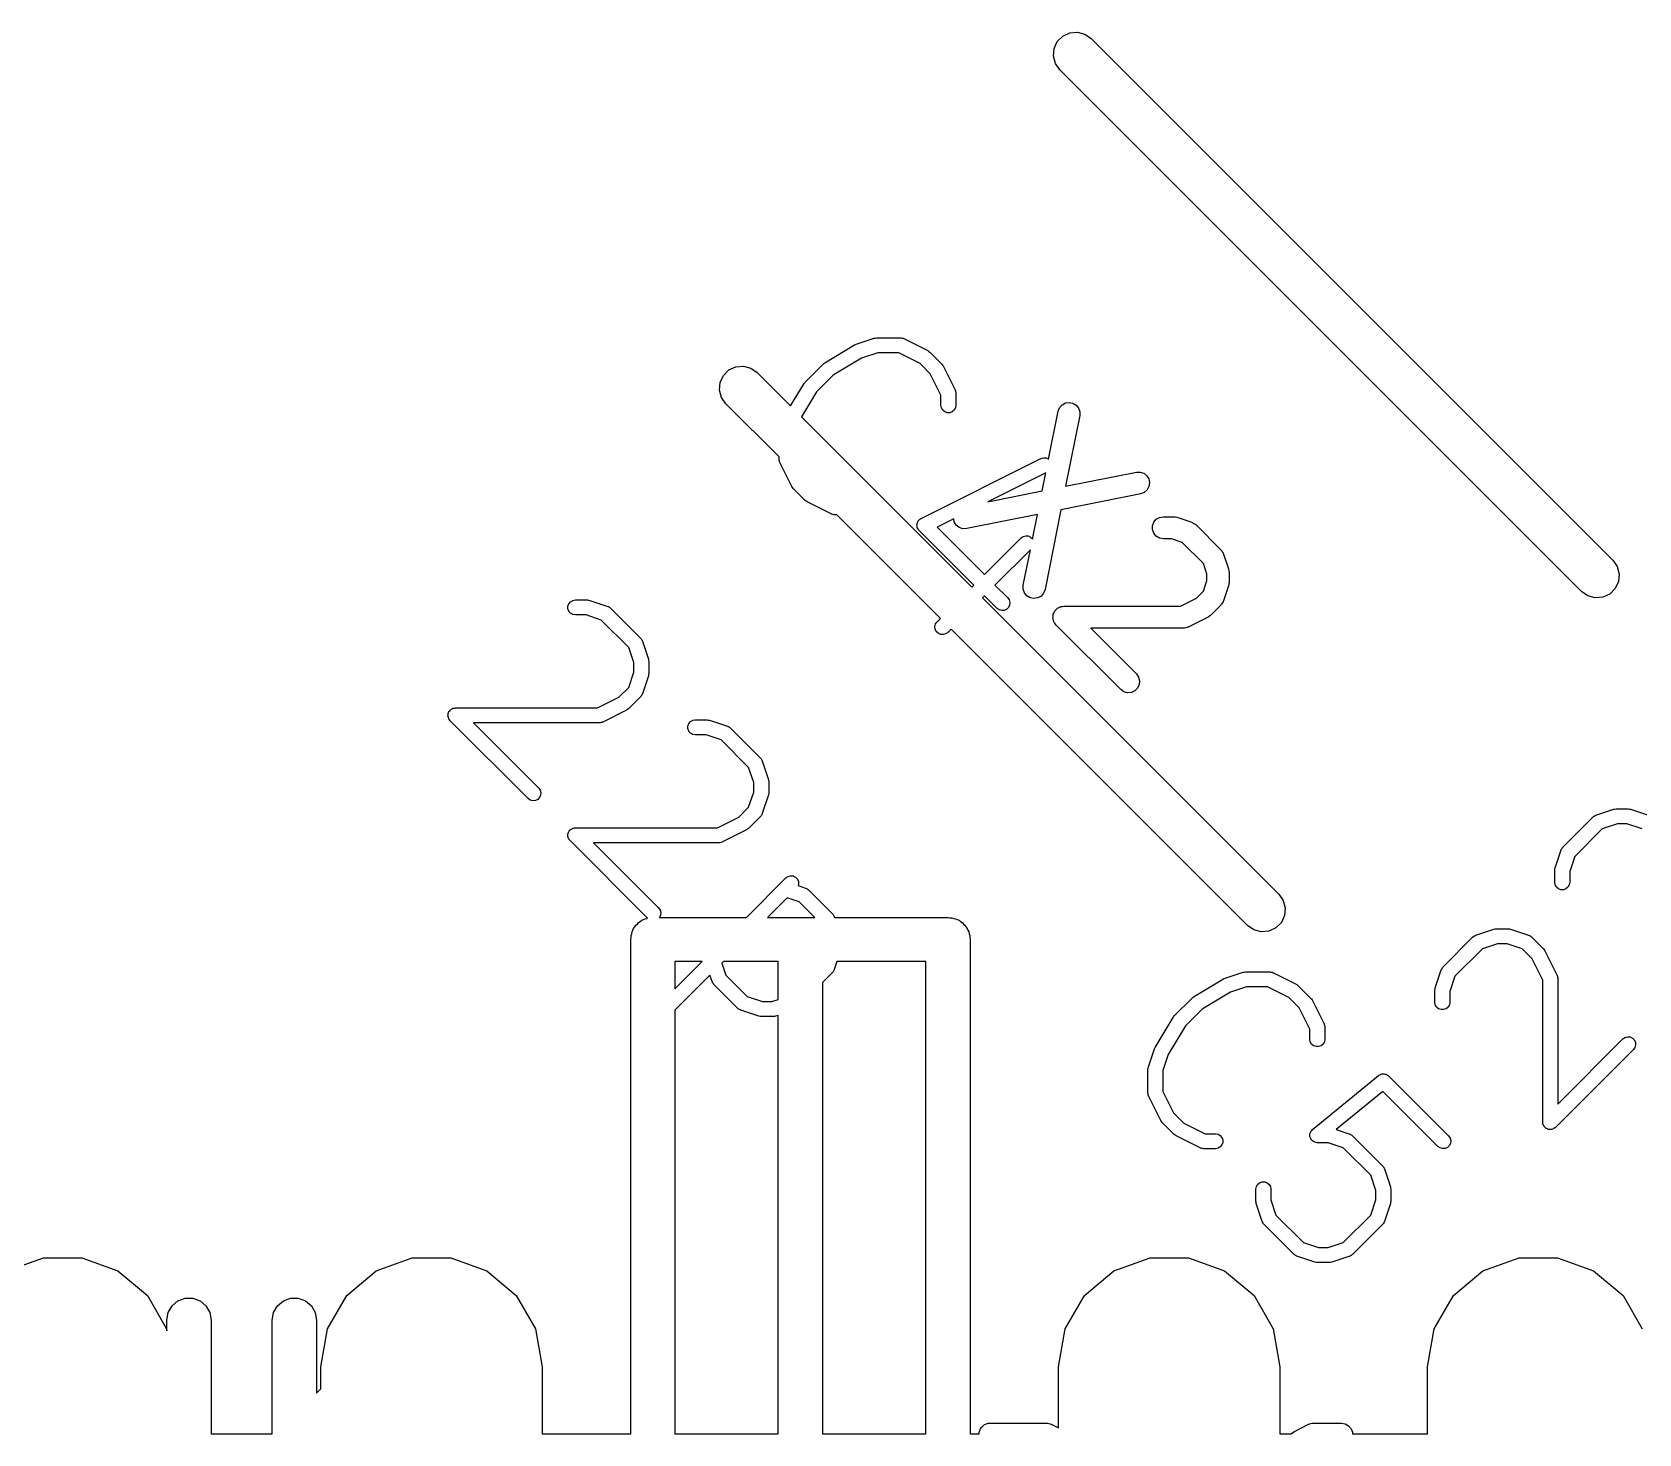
# Model space of a CAD drawing. Extents: x -2.2 to 89.1, y -78.6 to 9.2.
# Drawn here: x 17.79 to 28.68, y -65.95 to -56.45 of the extents above; entities that cross this region are included whole.
import ezdxf

# ---------------------------------------------------------------- set-up
doc = ezdxf.new("R2010")
doc.units = 0
doc.header["$MEASUREMENT"] = 0
doc.layers.add('BLACK', color=7, linetype='CONTINUOUS')

msp = doc.modelspace()

# ---------------------------------------------------------------- linework, layer by layer
at = {"layer": 'Black'}
for p, q in [((24.7407, -56.5148), (24.7776, -56.478)), ((24.7776, -56.478), (24.8248, -56.456)), ((24.8248, -56.456), (24.8767, -56.4514)), ((24.8767, -56.4514), (24.927, -56.4649)), ((24.927, -56.4649), (24.9697, -56.4948)), ((24.9697, -56.4948), (28.5052, -60.0303)), ((24.7142, -56.6139), (24.7187, -56.562)), ((24.7277, -56.6643), (24.7142, -56.6139)), ((24.7187, -56.562), (24.7407, -56.5148)), ((24.7575, -56.7069), (24.7277, -56.6643)), ((28.2931, -60.2425), (24.7575, -56.7069)), ((23.1645, -58.6928), (23.3676, -58.5709)), ((23.3676, -58.5709), (23.3728, -58.5689)), ((23.3728, -58.5689), (23.3777, -58.5663)), ((23.3777, -58.5663), (23.4996, -58.5257)), ((23.4996, -58.5257), (23.5076, -58.5245)), ((23.5076, -58.5245), (23.5156, -58.523)), ((23.5156, -58.523), (23.6781, -58.523)), ((23.6781, -58.523), (23.681, -58.5236)), ((23.681, -58.5236), (23.6839, -58.5234)), ((23.6839, -58.5234), (23.6896, -58.5251)), ((23.6896, -58.5251), (23.6955, -58.5261)), ((23.6955, -58.5261), (23.698, -58.5276)), ((23.698, -58.5276), (23.7008, -58.5284)), ((23.7008, -58.5284), (23.8633, -58.6097)), ((23.4151, -58.6609), (23.2221, -58.7767)), ((23.5239, -58.6246), (23.4151, -58.6609)), ((23.6661, -58.6246), (23.5239, -58.6246)), ((23.8105, -58.6968), (23.6661, -58.6246)), ((23.8633, -58.6097), (23.8699, -58.6145)), ((23.8699, -58.6145), (23.8765, -58.6192)), ((23.8765, -58.6192), (23.9578, -58.7004)), ((22.456, -58.8248), (22.478, -58.7776)), ((22.478, -58.7776), (22.5148, -58.7407)), ((22.5148, -58.7407), (22.562, -58.7187)), ((22.562, -58.7187), (22.6139, -58.7142)), ((22.6139, -58.7142), (22.6643, -58.7277)), ((22.6643, -58.7277), (22.7069, -58.7575)), ((22.7069, -58.7575), (22.9338, -58.9844)), ((23.0328, -58.8223), (23.1547, -58.7004)), ((23.2221, -58.7767), (23.1091, -58.8897)), ((23.1547, -58.7004), (23.1598, -58.6969)), ((23.1598, -58.6969), (23.1645, -58.6928)), ((23.8801, -58.7664), (23.8105, -58.6968)), ((23.9523, -58.9108), (23.8801, -58.7664)), ((23.9578, -58.7004), (23.9625, -58.7071)), ((23.9625, -58.7071), (23.9673, -58.7136)), ((23.9673, -58.7136), (24.0486, -58.8761)), ((22.4514, -58.8767), (22.456, -58.8248)), ((22.4649, -58.927), (22.4514, -58.8767)), ((22.9338, -58.9844), (23.0252, -58.8321)), ((23.1091, -58.8897), (23.0079, -59.0585)), ((23.0252, -58.8321), (23.0293, -58.8274)), ((23.0293, -58.8274), (23.0328, -58.8223)), ((24.0486, -58.8761), (24.0494, -58.8789)), ((24.0494, -58.8789), (24.0509, -58.8815)), ((24.0509, -58.8815), (24.0519, -58.8873)), ((24.0519, -58.8873), (24.0536, -58.893)), ((24.0536, -58.893), (24.0534, -58.896)), ((24.0534, -58.896), (24.0539, -58.8988)), ((24.0539, -58.8988), (24.0539, -58.9801)), ((22.4948, -58.9697), (22.4649, -58.927)), ((22.8554, -59.3303), (22.4948, -58.9697)), ((23.9523, -58.9801), (23.9523, -58.9108)), ((23.9554, -58.9975), (23.9523, -58.9801)), ((23.9642, -59.0128), (23.9554, -58.9975)), ((23.9777, -59.0241), (23.9642, -59.0128)), ((24.042, -59.0128), (24.0285, -59.0241)), ((24.0509, -58.9975), (24.042, -59.0128)), ((24.0539, -58.9801), (24.0509, -58.9975)), ((24.7463, -59.0206), (24.7558, -58.9964)), ((24.7558, -58.9964), (24.7729, -58.9768)), ((24.7729, -58.9768), (24.7958, -58.9643)), ((24.7958, -58.9643), (24.8215, -58.9603)), ((24.8215, -58.9603), (24.8471, -58.9655)), ((24.8471, -58.9655), (24.8693, -58.979)), ((24.8693, -58.979), (24.8856, -58.9993)), ((24.8856, -58.9993), (24.894, -59.024)), ((23.0079, -59.0585), (24.1616, -60.2122)), ((23.9943, -59.0301), (23.9777, -59.0241)), ((24.0119, -59.0301), (23.9943, -59.0301)), ((24.0285, -59.0241), (24.0119, -59.0301)), ((24.6815, -59.3444), (24.7463, -59.0206)), ((24.8934, -59.05), (24.7976, -59.529)), ((24.894, -59.024), (24.8934, -59.05)), ((22.8554, -59.3457), (22.8554, -59.3303)), ((24.6304, -59.3409), (24.6473, -59.3359)), ((24.6473, -59.3359), (24.6649, -59.3369)), ((24.6649, -59.3369), (24.6811, -59.344)), ((22.856, -59.3486), (22.8554, -59.3457)), ((22.8558, -59.3515), (22.856, -59.3486)), ((22.8575, -59.3572), (22.8558, -59.3515)), ((22.8585, -59.3631), (22.8575, -59.3572)), ((22.86, -59.3656), (22.8585, -59.3631)), ((22.8608, -59.3684), (22.86, -59.3656)), ((22.9421, -59.5309), (22.8608, -59.3684)), ((23.8179, -59.7472), (24.6304, -59.3409)), ((24.6627, -59.4383), (24.2707, -59.6344)), ((24.6382, -59.5608), (24.6627, -59.4383)), ((24.6811, -59.344), (24.6815, -59.3444)), ((24.7976, -59.529), (25.2765, -59.4332)), ((25.2765, -59.4332), (25.3026, -59.4326)), ((25.3026, -59.4326), (25.3272, -59.4409)), ((25.3272, -59.4409), (25.3476, -59.4572)), ((22.9469, -59.5375), (22.9421, -59.5309)), ((22.9516, -59.5441), (22.9469, -59.5375)), ((23.0328, -59.6254), (22.9516, -59.5441)), ((25.3498, -59.5536), (25.3302, -59.5708)), ((25.3476, -59.4572), (25.3611, -59.4795)), ((25.3623, -59.5308), (25.3498, -59.5536)), ((25.3611, -59.4795), (25.3662, -59.505)), ((25.3662, -59.505), (25.3623, -59.5308)), ((23.0395, -59.6301), (23.0328, -59.6254)), ((23.046, -59.6349), (23.0395, -59.6301)), ((23.2085, -59.7162), (23.046, -59.6349)), ((24.2707, -59.6344), (24.6382, -59.5608)), ((25.3059, -59.5803), (24.7657, -59.6883)), ((25.3302, -59.5708), (25.3059, -59.5803)), ((23.2113, -59.717), (23.2085, -59.7162)), ((23.2139, -59.7185), (23.2113, -59.717)), ((23.2197, -59.7195), (23.2139, -59.7185)), ((23.2254, -59.7212), (23.2197, -59.7195)), ((23.2284, -59.721), (23.2254, -59.7212)), ((23.2312, -59.7215), (23.2284, -59.721)), ((23.2466, -59.7215), (23.2312, -59.7215)), ((23.9495, -60.4244), (23.2466, -59.7215)), ((23.7931, -59.776), (23.794, -59.7724)), ((23.794, -59.7724), (23.7968, -59.7681)), ((23.7968, -59.7681), (23.799, -59.7635)), ((23.799, -59.7635), (23.8017, -59.7608)), ((23.8017, -59.7608), (23.8037, -59.7577)), ((23.8037, -59.7577), (23.8079, -59.7546)), ((23.8079, -59.7546), (23.8115, -59.751)), ((23.8115, -59.751), (23.8149, -59.7494)), ((23.8149, -59.7494), (23.8179, -59.7472)), ((24.039, -59.7502), (23.9264, -59.8065)), ((24.0429, -59.7697), (24.039, -59.7502)), ((24.0564, -59.7919), (24.0429, -59.7697)), ((24.6064, -59.7202), (24.1274, -59.816)), ((24.5732, -59.8861), (24.6064, -59.7202)), ((24.7657, -59.6883), (24.6577, -60.2286)), ((25.3857, -59.7968), (25.3946, -59.7723)), ((25.3946, -59.7723), (25.4114, -59.7523)), ((25.4114, -59.7523), (25.4339, -59.7393)), ((25.4339, -59.7393), (25.4596, -59.7348)), ((25.4596, -59.7348), (25.5269, -59.7348)), ((25.5269, -59.7348), (25.5388, -59.7369)), ((25.5388, -59.7369), (25.5507, -59.7386)), ((25.5507, -59.7386), (25.6517, -59.7723)), ((25.6517, -59.7723), (25.6555, -59.7744)), ((25.6555, -59.7744), (25.6596, -59.7755)), ((23.7899, -59.7896), (23.7911, -59.7846)), ((23.7903, -59.7933), (23.7899, -59.7896)), ((23.79, -59.797), (23.7903, -59.7933)), ((23.7913, -59.802), (23.79, -59.797)), ((23.7911, -59.7846), (23.7916, -59.7795)), ((23.7919, -59.8071), (23.7913, -59.802)), ((23.7916, -59.7795), (23.7931, -59.776)), ((23.7936, -59.8104), (23.7919, -59.8071)), ((23.7946, -59.8141), (23.7936, -59.8104)), ((23.7975, -59.8183), (23.7946, -59.8141)), ((23.7998, -59.8229), (23.7975, -59.8183)), ((23.8025, -59.8254), (23.7998, -59.8229)), ((23.8047, -59.8285), (23.8025, -59.8254)), ((24.175, -60.1988), (23.8047, -59.8285)), ((23.9264, -59.8065), (24.2469, -60.127)), ((24.0767, -59.8082), (24.0564, -59.7919)), ((24.1014, -59.8166), (24.0767, -59.8082)), ((24.1274, -59.816), (24.1014, -59.8166)), ((24.2469, -60.127), (24.4953, -59.8786)), ((24.4953, -59.8786), (24.5098, -59.8684)), ((24.5098, -59.8684), (24.5268, -59.8639)), ((24.5268, -59.8639), (24.5444, -59.8654)), ((24.5444, -59.8654), (24.5604, -59.8729)), ((24.5604, -59.8729), (24.5729, -59.8853)), ((25.3857, -59.8228), (25.3857, -59.7968)), ((25.3946, -59.8473), (25.3857, -59.8228)), ((25.4114, -59.8672), (25.3946, -59.8473)), ((25.4339, -59.8803), (25.4114, -59.8672)), ((25.4596, -59.8848), (25.4339, -59.8803)), ((25.6596, -59.7755), (25.6668, -59.7805)), ((25.6668, -59.7805), (25.6746, -59.7847)), ((25.6746, -59.7847), (25.6774, -59.7879)), ((25.6774, -59.7879), (25.681, -59.7904)), ((25.681, -59.7904), (25.8493, -59.9588)), ((24.5586, -59.9589), (24.3187, -60.1988)), ((24.5106, -60.1991), (24.5586, -59.9589)), ((24.5729, -59.8853), (24.5732, -59.8861)), ((25.5148, -59.8848), (25.4596, -59.8848)), ((25.5874, -59.909), (25.5148, -59.8848)), ((25.7308, -60.0523), (25.5874, -59.909)), ((25.8493, -59.9588), (25.8518, -59.9623)), ((25.8518, -59.9623), (25.8551, -59.9652)), ((25.8551, -59.9652), (25.8592, -59.9729)), ((25.8592, -59.9729), (25.8643, -59.9801)), ((25.8643, -59.9801), (25.8654, -59.9843)), ((25.8654, -59.9843), (25.8675, -59.9881)), ((25.8675, -59.9881), (25.9011, -60.0891)), ((25.755, -60.125), (25.7308, -60.0523)), ((25.9011, -60.0891), (25.9029, -60.101)), ((25.9029, -60.101), (25.905, -60.1128)), ((28.5052, -60.0303), (28.5351, -60.073)), ((28.5351, -60.073), (28.5486, -60.1233)), ((24.1616, -60.2122), (24.175, -60.1988)), ((24.3187, -60.1988), (24.4047, -60.2848)), ((24.51, -60.2252), (24.5106, -60.1991)), ((25.7308, -60.2407), (25.755, -60.168)), ((25.755, -60.168), (25.755, -60.125)), ((25.9011, -60.2039), (25.8675, -60.3049)), ((25.9029, -60.192), (25.9011, -60.2039)), ((25.905, -60.1802), (25.9029, -60.192)), ((25.905, -60.1128), (25.905, -60.1802)), ((28.544, -60.1752), (28.522, -60.2224)), ((28.5486, -60.1233), (28.544, -60.1752)), ((21.431, -60.3246), (21.4423, -60.3111)), ((21.4423, -60.3111), (21.4576, -60.3023)), ((21.4576, -60.3023), (21.475, -60.2992)), ((21.475, -60.2992), (21.5562, -60.2992)), ((21.5562, -60.2992), (21.5643, -60.3006)), ((21.5643, -60.3006), (21.5723, -60.3018)), ((21.5723, -60.3018), (21.6942, -60.3424)), ((24.2469, -60.2707), (24.2335, -60.2841)), ((24.2335, -60.2841), (26.2425, -62.2931)), ((24.3328, -60.3566), (24.2469, -60.2707)), ((24.4047, -60.2848), (24.4148, -60.2993)), ((24.4148, -60.2993), (24.4194, -60.3163)), ((24.4194, -60.3163), (24.4178, -60.3339)), ((24.5183, -60.2498), (24.51, -60.2252)), ((24.5346, -60.2702), (24.5183, -60.2498)), ((24.5569, -60.2837), (24.5346, -60.2702)), ((24.5824, -60.2888), (24.5569, -60.2837)), ((24.6082, -60.2849), (24.5824, -60.2888)), ((24.631, -60.2724), (24.6082, -60.2849)), ((24.6482, -60.2528), (24.631, -60.2724)), ((24.6577, -60.2286), (24.6482, -60.2528)), ((25.5766, -60.3409), (25.6845, -60.2869)), ((25.6845, -60.2869), (25.7308, -60.2407)), ((25.8643, -60.3129), (25.8592, -60.3201)), ((25.8654, -60.3087), (25.8643, -60.3129)), ((25.8675, -60.3049), (25.8654, -60.3087)), ((28.3357, -60.2723), (28.2931, -60.2425)), ((28.3861, -60.2858), (28.3357, -60.2723)), ((28.438, -60.2813), (28.3861, -60.2858)), ((28.4852, -60.2593), (28.438, -60.2813)), ((28.522, -60.2224), (28.4852, -60.2593)), ((21.425, -60.3412), (21.431, -60.3246)), ((21.425, -60.3588), (21.425, -60.3412)), ((21.431, -60.3754), (21.425, -60.3588)), ((21.4423, -60.3889), (21.431, -60.3754)), ((21.4576, -60.3977), (21.4423, -60.3889)), ((21.475, -60.4008), (21.4576, -60.3977)), ((21.548, -60.4008), (21.475, -60.4008)), ((21.6507, -60.435), (21.548, -60.4008)), ((21.6942, -60.3424), (21.6968, -60.3438)), ((21.6968, -60.3438), (21.6996, -60.3446)), ((21.6996, -60.3446), (21.7045, -60.348)), ((21.7045, -60.348), (21.7097, -60.3508)), ((21.7097, -60.3508), (21.7116, -60.353)), ((21.7116, -60.353), (21.714, -60.3547)), ((21.714, -60.3547), (21.9172, -60.5578)), ((23.9266, -60.4473), (23.9495, -60.4244)), ((24.3473, -60.3668), (24.3328, -60.3566)), ((24.3643, -60.3713), (24.3473, -60.3668)), ((24.3819, -60.3698), (24.3643, -60.3713)), ((24.3979, -60.3623), (24.3819, -60.3698)), ((24.4104, -60.3499), (24.3979, -60.3623)), ((24.4178, -60.3339), (24.4104, -60.3499)), ((24.7114, -60.4224), (24.7123, -60.4127)), ((24.7123, -60.4256), (24.7114, -60.4224)), ((24.7123, -60.4028), (24.7134, -60.3997)), ((24.7123, -60.4127), (24.7123, -60.4028)), ((24.7123, -60.4289), (24.7123, -60.4256)), ((24.7134, -60.3997), (24.7137, -60.3965)), ((24.7137, -60.3965), (24.7179, -60.3876)), ((24.7179, -60.3876), (24.7212, -60.3784)), ((24.7212, -60.3784), (24.7233, -60.3758)), ((24.7233, -60.3758), (24.7247, -60.3729)), ((24.7247, -60.3729), (24.7317, -60.3659)), ((24.7317, -60.3659), (24.7379, -60.3584)), ((24.7379, -60.3584), (24.7408, -60.3568)), ((24.7408, -60.3568), (24.7431, -60.3544)), ((24.7431, -60.3544), (24.752, -60.3503)), ((24.752, -60.3503), (24.7605, -60.3454)), ((24.7605, -60.3454), (24.7638, -60.3448)), ((24.7638, -60.3448), (24.7667, -60.3434)), ((24.7667, -60.3434), (24.7765, -60.3426)), ((24.7765, -60.3426), (24.7862, -60.3409)), ((24.7862, -60.3409), (25.5766, -60.3409)), ((25.7625, -60.4156), (25.6278, -60.483)), ((25.7722, -60.4085), (25.7625, -60.4156)), ((25.782, -60.4016), (25.7722, -60.4085)), ((25.8493, -60.3342), (25.782, -60.4016)), ((25.8518, -60.3307), (25.8493, -60.3342)), ((25.8551, -60.3278), (25.8518, -60.3307)), ((25.8592, -60.3201), (25.8551, -60.3278)), ((21.8368, -60.6212), (21.6507, -60.435)), ((23.9119, -60.4788), (23.9165, -60.4618)), ((23.9134, -60.4964), (23.9119, -60.4788)), ((23.9209, -60.5124), (23.9134, -60.4964)), ((23.9165, -60.4618), (23.9266, -60.4473)), ((23.9334, -60.5248), (23.9209, -60.5124)), ((23.9493, -60.5323), (23.9334, -60.5248)), ((23.9669, -60.5338), (23.9493, -60.5323)), ((23.984, -60.5293), (23.9669, -60.5338)), ((23.9984, -60.5191), (23.984, -60.5293)), ((24.0213, -60.4962), (23.9984, -60.5191)), ((26.0303, -62.5052), (24.0213, -60.4962)), ((24.7157, -60.4381), (24.7123, -60.4289)), ((24.7182, -60.4476), (24.7157, -60.4381)), ((24.7201, -60.4503), (24.7182, -60.4476)), ((24.7212, -60.4534), (24.7201, -60.4503)), ((24.7275, -60.4609), (24.7212, -60.4534)), ((24.7331, -60.4689), (24.7275, -60.4609)), ((25.1709, -60.9066), (24.7331, -60.4689)), ((25.5943, -60.4909), (24.9672, -60.4909)), ((24.9672, -60.4909), (25.2769, -60.8006)), ((25.5985, -60.4901), (25.5943, -60.4909)), ((25.6029, -60.4904), (25.5985, -60.4901)), ((25.6113, -60.4879), (25.6029, -60.4904)), ((25.6199, -60.4863), (25.6113, -60.4879)), ((25.6237, -60.4842), (25.6199, -60.4863)), ((25.6278, -60.483), (25.6237, -60.4842)), ((21.8711, -60.7239), (21.8368, -60.6212)), ((21.9172, -60.5578), (21.9188, -60.5602)), ((21.9188, -60.5602), (21.921, -60.5622)), ((21.921, -60.5622), (21.9239, -60.5674)), ((21.9239, -60.5674), (21.9273, -60.5723)), ((21.9273, -60.5723), (21.928, -60.5751)), ((21.928, -60.5751), (21.9294, -60.5777)), ((21.9294, -60.5777), (21.9701, -60.6996)), ((21.8711, -60.7886), (21.8711, -60.7239)), ((21.9701, -60.6996), (21.9713, -60.7076)), ((21.9713, -60.7076), (21.9727, -60.7156)), ((21.9727, -60.7156), (21.9727, -60.7969)), ((21.8368, -60.8913), (21.8711, -60.7886)), ((21.9701, -60.8129), (21.9294, -60.9348)), ((21.9713, -60.8049), (21.9701, -60.8129)), ((21.9727, -60.7969), (21.9713, -60.8049)), ((25.2769, -60.8006), (25.2919, -60.8219)), ((25.2919, -60.8219), (25.2986, -60.8471)), ((25.2986, -60.8471), (25.2963, -60.873)), ((21.6255, -61.0304), (21.7699, -60.9582)), ((21.7699, -60.9582), (21.8368, -60.8913)), ((21.9172, -60.9547), (21.8359, -61.0359)), ((21.9188, -60.9523), (21.9172, -60.9547)), ((21.921, -60.9503), (21.9188, -60.9523)), ((21.9239, -60.9451), (21.921, -60.9503)), ((21.9273, -60.9402), (21.9239, -60.9451)), ((21.928, -60.9374), (21.9273, -60.9402)), ((21.9294, -60.9348), (21.928, -60.9374)), ((25.1922, -60.9216), (25.1709, -60.9066)), ((25.2174, -60.9283), (25.1922, -60.9216)), ((25.2433, -60.926), (25.2174, -60.9283)), ((25.2669, -60.915), (25.2433, -60.926)), ((25.2853, -60.8966), (25.2669, -60.915)), ((25.2963, -60.873), (25.2853, -60.8966)), ((20.6119, -61.0857), (20.6125, -61.0791)), ((20.6125, -61.0724), (20.6132, -61.0703)), ((20.6125, -61.0791), (20.6125, -61.0724)), ((20.6132, -61.0703), (20.6134, -61.0681)), ((20.6134, -61.0681), (20.6162, -61.0621)), ((20.6162, -61.0621), (20.6185, -61.0558)), ((20.6185, -61.0558), (20.6199, -61.0541)), ((20.6199, -61.0541), (20.6209, -61.0521)), ((20.6209, -61.0521), (20.6256, -61.0474)), ((20.6256, -61.0474), (20.6298, -61.0423)), ((20.6298, -61.0423), (20.6318, -61.0412)), ((20.6318, -61.0412), (20.6334, -61.0396)), ((20.6334, -61.0396), (20.6394, -61.0368)), ((20.6394, -61.0368), (20.6451, -61.0335)), ((20.6451, -61.0335), (20.6473, -61.0331)), ((20.6473, -61.0331), (20.6494, -61.0322)), ((20.6494, -61.0322), (20.656, -61.0316)), ((20.656, -61.0316), (20.6625, -61.0304)), ((20.6625, -61.0304), (21.6255, -61.0304)), ((21.8227, -61.0454), (21.6602, -61.1267)), ((21.8293, -61.0406), (21.8227, -61.0454)), ((21.8359, -61.0359), (21.8293, -61.0406)), ((20.6125, -61.0878), (20.6119, -61.0857)), ((20.6125, -61.0901), (20.6125, -61.0878)), ((20.6147, -61.0963), (20.6125, -61.0901)), ((20.6165, -61.1027), (20.6147, -61.0963)), ((20.6177, -61.1045), (20.6165, -61.1027)), ((20.6185, -61.1066), (20.6177, -61.1045)), ((20.6228, -61.1117), (20.6185, -61.1066)), ((20.6266, -61.1172), (20.6228, -61.1117)), ((21.1547, -61.6453), (20.6266, -61.1172)), ((21.6375, -61.132), (20.7851, -61.132)), ((20.7851, -61.132), (21.2265, -61.5735)), ((21.6404, -61.1315), (21.6375, -61.132)), ((21.6433, -61.1317), (21.6404, -61.1315)), ((21.649, -61.13), (21.6433, -61.1317)), ((21.6549, -61.129), (21.649, -61.13)), ((21.6574, -61.1275), (21.6549, -61.129)), ((21.6602, -61.1267), (21.6574, -61.1275)), ((22.2375, -61.1537), (22.2435, -61.1371)), ((22.2375, -61.1713), (22.2375, -61.1537)), ((22.2435, -61.1879), (22.2375, -61.1713)), ((22.2435, -61.1371), (22.2548, -61.1236)), ((22.2548, -61.2014), (22.2435, -61.1879)), ((22.2548, -61.1236), (22.2701, -61.1148)), ((22.2701, -61.1148), (22.2875, -61.1117)), ((22.2875, -61.1117), (22.3687, -61.1117)), ((22.3687, -61.1117), (22.3768, -61.1131)), ((22.3768, -61.1131), (22.3848, -61.1143)), ((22.3848, -61.1143), (22.5067, -61.1549)), ((22.5067, -61.1549), (22.5093, -61.1563)), ((22.5093, -61.1563), (22.5121, -61.1571)), ((22.5121, -61.1571), (22.517, -61.1605)), ((22.517, -61.1605), (22.5222, -61.1633)), ((22.5222, -61.1633), (22.5241, -61.1655)), ((22.5241, -61.1655), (22.5265, -61.1672)), ((22.5265, -61.1672), (22.7297, -61.3703)), ((22.2701, -61.2102), (22.2548, -61.2014)), ((22.2875, -61.2133), (22.2701, -61.2102)), ((22.3605, -61.2133), (22.2875, -61.2133)), ((22.4632, -61.2475), (22.3605, -61.2133)), ((22.6493, -61.4337), (22.4632, -61.2475)), ((22.7297, -61.3703), (22.7313, -61.3727)), ((22.7313, -61.3727), (22.7335, -61.3747)), ((22.7335, -61.3747), (22.7364, -61.3799)), ((22.7364, -61.3799), (22.7398, -61.3848)), ((22.7398, -61.3848), (22.7405, -61.3876)), ((22.7405, -61.3876), (22.7419, -61.3902)), ((22.7419, -61.3902), (22.7826, -61.5121)), ((22.6836, -61.5364), (22.6493, -61.4337)), ((22.7826, -61.5121), (22.7838, -61.5201)), ((21.2265, -61.5735), (21.2367, -61.5879)), ((21.2397, -61.6225), (21.2322, -61.6385)), ((21.2367, -61.5879), (21.2412, -61.6049)), ((21.2412, -61.6049), (21.2397, -61.6225)), ((22.6493, -61.7038), (22.6836, -61.6011)), ((22.6836, -61.6011), (22.6836, -61.5364)), ((22.7826, -61.6254), (22.7419, -61.7473)), ((22.7838, -61.6174), (22.7826, -61.6254)), ((22.7838, -61.5201), (22.7852, -61.5281)), ((22.7852, -61.6094), (22.7838, -61.6174)), ((22.7852, -61.5281), (22.7852, -61.6094)), ((21.1692, -61.6554), (21.1547, -61.6453)), ((21.1862, -61.66), (21.1692, -61.6554)), ((21.2038, -61.6584), (21.1862, -61.66)), ((21.2198, -61.651), (21.2038, -61.6584)), ((21.2322, -61.6385), (21.2198, -61.651)), ((22.5824, -61.7707), (22.6493, -61.7038)), ((28.3902, -61.7581), (28.5121, -61.7174)), ((28.5121, -61.7174), (28.5201, -61.7162)), ((28.5201, -61.7162), (28.5281, -61.7148)), ((28.5281, -61.7148), (28.6094, -61.7148)), ((28.6094, -61.7148), (28.6174, -61.7162)), ((28.6174, -61.7162), (28.6254, -61.7174)), ((28.6254, -61.7174), (28.7473, -61.7581)), ((21.4619, -61.8447), (21.4685, -61.8441)), ((21.4685, -61.8441), (21.475, -61.8429)), ((21.475, -61.8429), (22.438, -61.8429)), ((22.438, -61.8429), (22.5824, -61.7707)), ((22.7297, -61.7672), (22.6484, -61.8484)), ((22.7313, -61.7648), (22.7297, -61.7672)), ((22.7335, -61.7628), (22.7313, -61.7648)), ((22.7364, -61.7576), (22.7335, -61.7628)), ((22.7398, -61.7527), (22.7364, -61.7576)), ((22.7405, -61.7499), (22.7398, -61.7527)), ((22.7419, -61.7473), (22.7405, -61.7499)), ((28.1672, -61.9735), (28.3703, -61.7703)), ((28.3703, -61.7703), (28.3727, -61.7686)), ((28.3727, -61.7686), (28.3747, -61.7665)), ((28.3747, -61.7665), (28.3799, -61.7636)), ((28.3799, -61.7636), (28.3848, -61.7602)), ((28.3848, -61.7602), (28.3876, -61.7595)), ((28.3876, -61.7595), (28.3902, -61.7581)), ((28.5364, -61.8164), (28.4337, -61.8507)), ((28.6011, -61.8164), (28.5364, -61.8164)), ((28.7038, -61.8507), (28.6011, -61.8164)), ((21.4244, -61.8982), (21.425, -61.8916)), ((21.425, -61.9003), (21.4244, -61.8982)), ((21.425, -61.8849), (21.4257, -61.8828)), ((21.425, -61.8916), (21.425, -61.8849)), ((21.425, -61.9026), (21.425, -61.9003)), ((21.4272, -61.9088), (21.425, -61.9026)), ((21.4257, -61.8828), (21.4259, -61.8806)), ((21.4259, -61.8806), (21.4287, -61.8746)), ((21.429, -61.9152), (21.4272, -61.9088)), ((21.4287, -61.8746), (21.431, -61.8683)), ((21.4302, -61.917), (21.429, -61.9152)), ((21.431, -61.9191), (21.4302, -61.917)), ((21.431, -61.8683), (21.4324, -61.8666)), ((21.4353, -61.9242), (21.431, -61.9191)), ((21.4324, -61.8666), (21.4334, -61.8646)), ((21.4334, -61.8646), (21.4381, -61.8599)), ((21.4391, -61.9297), (21.4353, -61.9242)), ((21.4381, -61.8599), (21.4423, -61.8548)), ((21.965, -62.4556), (21.4391, -61.9297)), ((21.4423, -61.8548), (21.4443, -61.8537)), ((21.4443, -61.8537), (21.4459, -61.8521)), ((21.4459, -61.8521), (21.4519, -61.8493)), ((21.4519, -61.8493), (21.4576, -61.846)), ((21.4576, -61.846), (21.4598, -61.8456)), ((21.4598, -61.8456), (21.4619, -61.8447)), ((22.45, -61.9445), (21.5976, -61.9445)), ((21.5976, -61.9445), (22.039, -62.386)), ((22.4529, -61.944), (22.45, -61.9445)), ((22.4558, -61.9442), (22.4529, -61.944)), ((22.4615, -61.9425), (22.4558, -61.9442)), ((22.4674, -61.9415), (22.4615, -61.9425)), ((22.4699, -61.94), (22.4674, -61.9415)), ((22.4727, -61.9392), (22.4699, -61.94)), ((22.6352, -61.8579), (22.4727, -61.9392)), ((22.6418, -61.8531), (22.6352, -61.8579)), ((22.6484, -61.8484), (22.6418, -61.8531)), ((28.4337, -61.8507), (28.2475, -62.0368)), ((28.1143, -62.1152), (28.1549, -61.9933)), ((28.1549, -61.9933), (28.1563, -61.9907)), ((28.1563, -61.9907), (28.1571, -61.9879)), ((28.1571, -61.9879), (28.1605, -61.983)), ((28.1605, -61.983), (28.1633, -61.9778)), ((28.1633, -61.9778), (28.1655, -61.9759)), ((28.1655, -61.9759), (28.1672, -61.9735)), ((28.2475, -62.0368), (28.2133, -62.1395)), ((22.916, -62.1727), (22.9331, -62.1681)), ((22.9331, -62.1681), (22.9506, -62.1697)), ((22.9506, -62.1697), (22.9666, -62.1771)), ((28.1117, -62.1313), (28.1131, -62.1232)), ((28.1117, -62.2125), (28.1117, -62.1313)), ((28.1131, -62.1232), (28.1143, -62.1152)), ((28.2133, -62.1395), (28.2133, -62.2125)), ((22.6344, -62.45), (22.9016, -62.1828)), ((22.9016, -62.1828), (22.916, -62.1727)), ((22.9666, -62.1771), (22.9791, -62.1896)), ((22.9791, -62.1896), (22.9866, -62.2056)), ((22.9881, -62.2232), (22.9849, -62.2352)), ((22.9849, -62.2352), (23.0348, -62.2518)), ((22.9866, -62.2056), (22.9881, -62.2232)), ((23.0348, -62.2518), (23.0374, -62.2532)), ((23.0374, -62.2532), (23.0402, -62.254)), ((23.0402, -62.254), (23.0451, -62.2574)), ((23.0451, -62.2574), (23.0503, -62.2602)), ((23.0503, -62.2602), (23.0523, -62.2624)), ((23.0523, -62.2624), (23.0547, -62.2641)), ((23.0547, -62.2641), (23.2172, -62.4266)), ((28.1148, -62.2299), (28.1117, -62.2125)), ((28.1236, -62.2452), (28.1148, -62.2299)), ((28.1371, -62.2565), (28.1236, -62.2452)), ((28.1537, -62.2625), (28.1371, -62.2565)), ((28.1713, -62.2625), (28.1537, -62.2625)), ((28.1879, -62.2565), (28.1713, -62.2625)), ((28.2014, -62.2452), (28.1879, -62.2565)), ((28.2102, -62.2299), (28.2014, -62.2452)), ((28.2133, -62.2125), (28.2102, -62.2299)), ((22.039, -62.386), (22.0492, -62.4004)), ((22.9106, -62.3175), (22.7781, -62.45)), ((22.9913, -62.3444), (22.9106, -62.3175)), ((23.0969, -62.45), (22.9913, -62.3444)), ((26.2425, -62.2931), (26.2723, -62.3357)), ((26.2723, -62.3357), (26.2858, -62.3861)), ((26.2858, -62.3861), (26.2813, -62.438)), ((21.8851, -62.5036), (21.8951, -62.4951)), ((21.8951, -62.4951), (21.9036, -62.4851)), ((21.9036, -62.4851), (21.9149, -62.4785)), ((21.9149, -62.4785), (21.925, -62.4701)), ((21.925, -62.4701), (21.9373, -62.4656)), ((21.9373, -62.4656), (21.9487, -62.459)), ((21.9487, -62.459), (21.9616, -62.4568)), ((21.9616, -62.4568), (21.965, -62.4556)), ((22.0522, -62.435), (22.0452, -62.45)), ((22.0452, -62.45), (22.6344, -62.45)), ((22.0492, -62.4004), (22.0537, -62.4174)), ((22.0537, -62.4174), (22.0522, -62.435)), ((22.7781, -62.45), (23, -62.45)), ((23, -62.45), (23.0969, -62.45)), ((23.2172, -62.4266), (23.2189, -62.429)), ((23.2189, -62.429), (23.221, -62.4309)), ((23.221, -62.4309), (23.2239, -62.4362)), ((23.2239, -62.4362), (23.2273, -62.441)), ((23.2273, -62.441), (23.228, -62.4439)), ((23.228, -62.4439), (23.2294, -62.4464)), ((23.2294, -62.4464), (23.2306, -62.45)), ((23.2306, -62.45), (24, -62.45)), ((24, -62.45), (24.0129, -62.4523)), ((24.0129, -62.4523), (24.026, -62.4523)), ((24.026, -62.4523), (24.0384, -62.4568)), ((24.0384, -62.4568), (24.0513, -62.459)), ((24.0513, -62.459), (24.0627, -62.4656)), ((24.0627, -62.4656), (24.075, -62.4701)), ((24.075, -62.4701), (24.0851, -62.4785)), ((24.0851, -62.4785), (24.0964, -62.4851)), ((24.0964, -62.4851), (24.1049, -62.4951)), ((24.1049, -62.4951), (24.1149, -62.5036)), ((26.2593, -62.4852), (26.2224, -62.522)), ((26.2813, -62.438), (26.2593, -62.4852)), ((21.85, -62.6), (21.8523, -62.5871)), ((21.85, -65.95), (21.85, -62.6)), ((21.8523, -62.574), (21.8568, -62.5616)), ((21.8523, -62.5871), (21.8523, -62.574)), ((21.8568, -62.5616), (21.859, -62.5487)), ((21.859, -62.5487), (21.8656, -62.5373)), ((21.8656, -62.5373), (21.8701, -62.525)), ((21.8701, -62.525), (21.8785, -62.5149)), ((21.8785, -62.5149), (21.8851, -62.5036)), ((24.1149, -62.5036), (24.1215, -62.5149)), ((24.1215, -62.5149), (24.1299, -62.525)), ((24.1299, -62.525), (24.1344, -62.5373)), ((24.1344, -62.5373), (24.141, -62.5487)), ((24.141, -62.5487), (24.1432, -62.5616)), ((24.1432, -62.5616), (24.1477, -62.574)), ((24.1477, -62.574), (24.1477, -62.5871)), ((24.1477, -62.5871), (24.15, -62.6)), ((24.15, -62.6), (24.15, -65.95)), ((26.073, -62.5351), (26.0303, -62.5052)), ((26.1233, -62.5486), (26.073, -62.5351)), ((26.1752, -62.544), (26.1233, -62.5486)), ((26.2224, -62.522), (26.1752, -62.544)), ((27.3547, -62.786), (27.5578, -62.5828)), ((27.5578, -62.5828), (27.5602, -62.5811)), ((27.5602, -62.5811), (27.5622, -62.579)), ((27.5622, -62.579), (27.5674, -62.5761)), ((27.5674, -62.5761), (27.5723, -62.5727)), ((27.5723, -62.5727), (27.5751, -62.572)), ((27.5751, -62.572), (27.5777, -62.5706)), ((27.5777, -62.5706), (27.6996, -62.5299)), ((27.6996, -62.5299), (27.7076, -62.5287)), ((27.7076, -62.5287), (27.7156, -62.5273)), ((27.7156, -62.5273), (27.7969, -62.5273)), ((27.7969, -62.5273), (27.8049, -62.5287)), ((27.8049, -62.5287), (27.8129, -62.5299)), ((27.8129, -62.5299), (27.9348, -62.5706)), ((27.9348, -62.5706), (27.9374, -62.572)), ((27.9374, -62.572), (27.9402, -62.5727)), ((27.9402, -62.5727), (27.9451, -62.5761)), ((27.9451, -62.5761), (27.9503, -62.579)), ((27.9503, -62.579), (27.9523, -62.5812)), ((27.9523, -62.5812), (27.9547, -62.5828)), ((27.9547, -62.5828), (28.0359, -62.6641)), ((27.6212, -62.6632), (27.435, -62.8493)), ((27.7239, -62.6289), (27.6212, -62.6632)), ((27.7886, -62.6289), (27.7239, -62.6289)), ((27.8913, -62.6632), (27.7886, -62.6289)), ((27.9582, -62.7301), (27.8913, -62.6632)), ((28.0359, -62.6641), (28.0406, -62.6708)), ((28.0406, -62.6708), (28.0454, -62.6773)), ((28.0454, -62.6773), (28.1267, -62.8398)), ((22.15, -62.75), (22.15, -62.9344)), ((22.15, -62.9344), (22.3344, -62.75)), ((22.3344, -62.75), (22.15, -62.75)), ((22.4781, -62.75), (22.4675, -62.7606)), ((22.4675, -62.7606), (22.4944, -62.8413)), ((22.85, -62.75), (22.4781, -62.75)), ((22.85, -63.0069), (22.85, -62.75)), ((23.2172, -62.8234), (23.15, -62.8906)), ((23.2188, -62.821), (23.2172, -62.8234)), ((23.221, -62.8191), (23.2188, -62.821)), ((23.2239, -62.8138), (23.221, -62.8191)), ((23.2273, -62.809), (23.2239, -62.8138)), ((23.228, -62.8061), (23.2273, -62.809)), ((23.2294, -62.8036), (23.228, -62.8061)), ((23.2473, -62.75), (23.2294, -62.8036)), ((23.85, -62.75), (23.2473, -62.75)), ((23.85, -65.95), (23.85, -62.75)), ((25.8777, -62.8623), (25.9996, -62.8217)), ((25.9996, -62.8217), (26.0076, -62.8205)), ((26.0076, -62.8205), (26.0156, -62.8191)), ((26.0156, -62.8191), (26.1781, -62.8191)), ((26.1781, -62.8191), (26.181, -62.8196)), ((26.181, -62.8196), (26.1839, -62.8194)), ((26.1839, -62.8194), (26.1896, -62.8211)), ((26.1896, -62.8211), (26.1955, -62.8222)), ((26.1955, -62.8222), (26.198, -62.8236)), ((26.198, -62.8236), (26.2008, -62.8245)), ((27.3018, -62.9277), (27.3424, -62.8058)), ((27.3424, -62.8058), (27.3438, -62.8032)), ((27.3438, -62.8032), (27.3446, -62.8004)), ((27.3446, -62.8004), (27.348, -62.7955)), ((27.348, -62.7955), (27.3508, -62.7903)), ((27.3508, -62.7903), (27.353, -62.7884)), ((27.353, -62.7884), (27.3547, -62.786)), ((28.0304, -62.8745), (27.9582, -62.7301)), ((22.3872, -62.8409), (22.15, -63.0781)), ((22.4018, -62.8848), (22.3872, -62.8409)), ((22.4032, -62.8874), (22.4018, -62.8848)), ((22.404, -62.8902), (22.4032, -62.8874)), ((22.4074, -62.8951), (22.404, -62.8902)), ((22.4102, -62.9003), (22.4074, -62.8951)), ((22.4124, -62.9023), (22.4102, -62.9003)), ((22.4141, -62.9047), (22.4124, -62.9023)), ((22.5766, -63.0672), (22.4141, -62.9047)), ((22.4944, -62.8413), (22.6399, -62.9868)), ((23.15, -62.8906), (23.15, -65.95)), ((25.6645, -62.9888), (25.8676, -62.867)), ((25.8676, -62.867), (25.8728, -62.865)), ((25.8728, -62.865), (25.8777, -62.8623)), ((26.0239, -62.9207), (25.9151, -62.957)), ((26.1661, -62.9207), (26.0239, -62.9207)), ((26.3105, -62.9929), (26.1661, -62.9207)), ((26.2008, -62.8245), (26.3633, -62.9057)), ((26.3633, -62.9057), (26.3699, -62.9106)), ((26.3699, -62.9106), (26.3765, -62.9152)), ((26.3765, -62.9152), (26.4578, -62.9965)), ((27.3006, -62.9357), (27.3018, -62.9277)), ((27.435, -62.8493), (27.4008, -62.952)), ((28.0304, -63.8375), (28.0304, -62.8745)), ((28.1267, -62.8398), (28.1275, -62.8426)), ((28.1275, -62.8426), (28.129, -62.8451)), ((28.129, -62.8451), (28.13, -62.851)), ((28.13, -62.851), (28.1317, -62.8567)), ((28.1317, -62.8567), (28.1315, -62.8596)), ((28.1315, -62.8596), (28.132, -62.8625)), ((28.132, -62.8625), (28.132, -63.7149)), ((22.6399, -62.9868), (22.7426, -63.0211)), ((22.7426, -63.0211), (22.8074, -63.0211)), ((22.8074, -63.0211), (22.85, -63.0069)), ((25.5328, -63.1184), (25.6547, -62.9965)), ((25.6547, -62.9965), (25.6598, -62.9929)), ((25.6598, -62.9929), (25.6645, -62.9888)), ((25.9151, -62.957), (25.7221, -63.0727)), ((26.3801, -63.0625), (26.3105, -62.9929)), ((26.4578, -62.9965), (26.4625, -63.0031)), ((26.4625, -63.0031), (26.4673, -63.0097)), ((26.4673, -63.0097), (26.5486, -63.1722)), ((27.2992, -62.9438), (27.3006, -62.9357)), ((27.2992, -63.025), (27.2992, -62.9438)), ((27.3023, -63.0424), (27.2992, -63.025)), ((27.4008, -63.025), (27.3977, -63.0424)), ((27.4008, -62.952), (27.4008, -63.025)), ((22.15, -63.0781), (22.15, -65.95)), ((22.579, -63.0688), (22.5766, -63.0672)), ((22.5809, -63.071), (22.579, -63.0688)), ((22.5862, -63.0739), (22.5809, -63.071)), ((22.591, -63.0773), (22.5862, -63.0739)), ((22.5939, -63.078), (22.591, -63.0773)), ((22.5964, -63.0794), (22.5939, -63.078)), ((22.7183, -63.1201), (22.5964, -63.0794)), ((22.7264, -63.1213), (22.7183, -63.1201)), ((22.7344, -63.1227), (22.7264, -63.1213)), ((22.8156, -63.1227), (22.7344, -63.1227)), ((22.8236, -63.1213), (22.8156, -63.1227)), ((22.8317, -63.1201), (22.8236, -63.1213)), ((22.85, -63.114), (22.8317, -63.1201)), ((22.85, -65.95), (22.85, -63.114)), ((25.4033, -63.3313), (25.5252, -63.1281)), ((25.5252, -63.1281), (25.5293, -63.1234)), ((25.5293, -63.1234), (25.5328, -63.1184)), ((25.7221, -63.0727), (25.6091, -63.1858)), ((26.4523, -63.2069), (26.3801, -63.0625)), ((27.3111, -63.0577), (27.3023, -63.0424)), ((27.3246, -63.069), (27.3111, -63.0577)), ((27.3412, -63.075), (27.3246, -63.069)), ((27.3588, -63.075), (27.3412, -63.075)), ((27.3754, -63.069), (27.3588, -63.075)), ((27.3889, -63.0577), (27.3754, -63.069)), ((27.3977, -63.0424), (27.3889, -63.0577)), ((25.6091, -63.1858), (25.4933, -63.3788)), ((26.4523, -63.2761), (26.4523, -63.2069)), ((26.5486, -63.1722), (26.5494, -63.175)), ((26.5494, -63.175), (26.5509, -63.1775)), ((26.5509, -63.1775), (26.5519, -63.1834)), ((26.5519, -63.1834), (26.5536, -63.1891)), ((26.5536, -63.1891), (26.5534, -63.192)), ((26.5534, -63.192), (26.5539, -63.1949)), ((26.5539, -63.1949), (26.5539, -63.2761)), ((28.5879, -63.2633), (28.6049, -63.2588)), ((28.6049, -63.2588), (28.6225, -63.2603)), ((25.3581, -63.4632), (25.3987, -63.3413)), ((25.3987, -63.3413), (25.4013, -63.3365)), ((25.4013, -63.3365), (25.4033, -63.3313)), ((26.4554, -63.2935), (26.4523, -63.2761)), ((26.4642, -63.3088), (26.4554, -63.2935)), ((26.4777, -63.3201), (26.4642, -63.3088)), ((26.4943, -63.3262), (26.4777, -63.3201)), ((26.5119, -63.3262), (26.4943, -63.3262)), ((26.5285, -63.3201), (26.5119, -63.3262)), ((26.542, -63.3088), (26.5285, -63.3201)), ((26.5509, -63.2935), (26.542, -63.3088)), ((26.5539, -63.2761), (26.5509, -63.2935)), ((28.6453, -63.3453), (28.1172, -63.8734)), ((28.132, -63.7149), (28.5735, -63.2735)), ((28.5735, -63.2735), (28.5879, -63.2633)), ((28.6225, -63.2603), (28.6385, -63.2678)), ((28.6385, -63.2678), (28.651, -63.2802)), ((28.6554, -63.3308), (28.6453, -63.3453)), ((28.651, -63.2802), (28.6584, -63.2962)), ((28.66, -63.3138), (28.6554, -63.3308)), ((28.6584, -63.2962), (28.66, -63.3138)), ((25.3554, -63.4793), (25.3569, -63.4713)), ((25.3569, -63.4713), (25.3581, -63.4632)), ((25.4933, -63.3788), (25.457, -63.4875)), ((25.3554, -63.6418), (25.3554, -63.4793)), ((25.457, -63.4875), (25.457, -63.6298)), ((26.471, -63.8868), (26.9178, -63.5212)), ((26.9178, -63.5212), (26.9195, -63.5203)), ((26.9195, -63.5203), (26.9209, -63.5189)), ((26.9209, -63.5189), (26.9272, -63.516)), ((26.9272, -63.516), (26.9332, -63.5126)), ((26.9332, -63.5126), (26.9351, -63.5123)), ((26.9351, -63.5123), (26.9368, -63.5115)), ((26.9368, -63.5115), (26.9438, -63.5109)), ((26.9438, -63.5109), (26.9506, -63.5097)), ((26.9506, -63.5097), (26.9525, -63.5101)), ((26.9525, -63.5101), (26.9544, -63.5099)), ((26.9544, -63.5099), (26.9611, -63.5117)), ((26.9611, -63.5117), (26.968, -63.513)), ((26.968, -63.513), (26.9696, -63.514)), ((26.9696, -63.514), (26.9715, -63.5145)), ((26.9715, -63.5145), (26.9772, -63.5185)), ((26.9772, -63.5185), (26.9831, -63.522)), ((26.9831, -63.522), (26.9843, -63.5235)), ((26.9843, -63.5235), (26.9859, -63.5246)), ((26.9859, -63.5246), (27.3922, -63.9309)), ((25.356, -63.6447), (25.3554, -63.6418)), ((25.3558, -63.6476), (25.356, -63.6447)), ((25.3575, -63.6533), (25.3558, -63.6476)), ((25.3585, -63.6592), (25.3575, -63.6533)), ((25.36, -63.6617), (25.3585, -63.6592)), ((25.3608, -63.6645), (25.36, -63.6617)), ((25.4421, -63.827), (25.3608, -63.6645)), ((25.457, -63.6298), (25.5292, -63.7742)), ((26.9466, -63.629), (26.6301, -63.8879)), ((27.3203, -64.0027), (26.9466, -63.629)), ((25.5292, -63.7742), (25.5988, -63.8438)), ((25.4469, -63.8335), (25.4421, -63.827)), ((25.4516, -63.8402), (25.4469, -63.8335)), ((25.5328, -63.9214), (25.4516, -63.8402)), ((25.5988, -63.8438), (25.7432, -63.916)), ((26.4532, -63.9167), (26.4562, -63.9087)), ((26.4562, -63.9087), (26.4591, -63.9008)), ((26.4591, -63.9008), (26.4593, -63.9005)), ((26.4593, -63.9005), (26.4594, -63.9002)), ((26.4594, -63.9002), (26.465, -63.8938)), ((26.465, -63.8938), (26.4705, -63.8872)), ((26.4705, -63.8872), (26.4707, -63.8871)), ((26.4707, -63.8871), (26.471, -63.8868)), ((26.6301, -63.8879), (26.7223, -63.9186)), ((28.0316, -63.844), (28.0304, -63.8375)), ((28.0322, -63.8506), (28.0316, -63.844)), ((28.0331, -63.8527), (28.0322, -63.8506)), ((28.0335, -63.8549), (28.0331, -63.8527)), ((28.0368, -63.8606), (28.0335, -63.8549)), ((28.0396, -63.8666), (28.0368, -63.8606)), ((28.0412, -63.8682), (28.0396, -63.8666)), ((28.0423, -63.8702), (28.0412, -63.8682)), ((28.0474, -63.8744), (28.0423, -63.8702)), ((28.0521, -63.8791), (28.0474, -63.8744)), ((28.0541, -63.8801), (28.0521, -63.8791)), ((28.0558, -63.8815), (28.0541, -63.8801)), ((28.0621, -63.8838), (28.0558, -63.8815)), ((28.0681, -63.8866), (28.0621, -63.8838)), ((28.0703, -63.8868), (28.0681, -63.8866)), ((28.0724, -63.8875), (28.0703, -63.8868)), ((28.0791, -63.8875), (28.0724, -63.8875)), ((28.0857, -63.8881), (28.0791, -63.8875)), ((28.0878, -63.8875), (28.0857, -63.8881)), ((28.0901, -63.8875), (28.0878, -63.8875)), ((28.0963, -63.8853), (28.0901, -63.8875)), ((28.1027, -63.8835), (28.0963, -63.8853)), ((28.1045, -63.8823), (28.1027, -63.8835)), ((28.1066, -63.8815), (28.1045, -63.8823)), ((28.1117, -63.8772), (28.1066, -63.8815)), ((28.1172, -63.8734), (28.1117, -63.8772)), ((25.5395, -63.9261), (25.5328, -63.9214)), ((25.546, -63.931), (25.5395, -63.9261)), ((25.7085, -64.0122), (25.546, -63.931)), ((25.7113, -64.013), (25.7085, -64.0122)), ((25.7139, -64.0145), (25.7113, -64.013)), ((25.7197, -64.0155), (25.7139, -64.0145)), ((25.7254, -64.0172), (25.7197, -64.0155)), ((25.7284, -64.0171), (25.7254, -64.0172)), ((25.7312, -64.0176), (25.7284, -64.0171)), ((25.8125, -64.0176), (25.7312, -64.0176)), ((25.7432, -63.916), (25.8125, -63.916)), ((25.8125, -63.916), (25.8299, -63.919)), ((25.8299, -64.0145), (25.8125, -64.0176)), ((25.8299, -63.919), (25.8452, -63.9279)), ((25.8452, -64.0057), (25.8299, -64.0145)), ((25.8452, -63.9279), (25.8565, -63.9414)), ((25.8565, -63.9922), (25.8452, -64.0057)), ((25.8565, -63.9414), (25.8625, -63.958)), ((25.8625, -63.9756), (25.8565, -63.9922)), ((25.8625, -63.958), (25.8625, -63.9756)), ((26.453, -63.9344), (26.4531, -63.9258)), ((26.4531, -63.9347), (26.453, -63.9344)), ((26.4531, -63.9173), (26.4532, -63.917)), ((26.4531, -63.9258), (26.4531, -63.9173)), ((26.4531, -63.935), (26.4531, -63.9347)), ((26.456, -63.943), (26.4531, -63.935)), ((26.4532, -63.917), (26.4532, -63.9167)), ((26.4588, -63.951), (26.456, -63.943)), ((26.459, -63.9512), (26.4588, -63.951)), ((26.4591, -63.9516), (26.459, -63.9512)), ((26.4646, -63.9581), (26.4591, -63.9516)), ((26.47, -63.9647), (26.4646, -63.9581)), ((26.4703, -63.9648), (26.47, -63.9647)), ((26.4705, -63.9651), (26.4703, -63.9648)), ((26.4779, -63.9693), (26.4705, -63.9651)), ((26.4852, -63.9737), (26.4779, -63.9693)), ((26.4855, -63.9737), (26.4852, -63.9737)), ((26.4857, -63.9739), (26.4855, -63.9737)), ((26.4941, -63.9754), (26.4857, -63.9739)), ((26.5025, -63.9769), (26.4941, -63.9754)), ((26.5028, -63.9769), (26.5025, -63.9769)), ((26.5031, -63.977), (26.5028, -63.9769)), ((26.5761, -63.977), (26.5031, -63.977)), ((26.6788, -64.0112), (26.5761, -63.977)), ((26.865, -64.1973), (26.6788, -64.0112)), ((26.7223, -63.9186), (26.7249, -63.92)), ((26.7249, -63.92), (26.7277, -63.9207)), ((26.7277, -63.9207), (26.7326, -63.9241)), ((26.7326, -63.9241), (26.7378, -63.927)), ((26.7378, -63.927), (26.7398, -63.9292)), ((26.7398, -63.9292), (26.7422, -63.9309)), ((26.7422, -63.9309), (26.9453, -64.134)), ((27.3348, -64.0128), (27.3203, -64.0027)), ((27.3518, -64.0174), (27.3348, -64.0128)), ((27.3694, -64.0158), (27.3518, -64.0174)), ((27.3854, -64.0084), (27.3694, -64.0158)), ((27.3979, -63.9959), (27.3854, -64.0084)), ((27.3922, -63.9309), (27.4023, -63.9453)), ((27.4053, -63.9799), (27.3979, -63.9959)), ((27.4023, -63.9453), (27.4069, -63.9623)), ((27.4069, -63.9623), (27.4053, -63.9799)), ((26.8992, -64.3), (26.865, -64.1973)), ((26.9453, -64.134), (26.947, -64.1364)), ((26.947, -64.1364), (26.9492, -64.1383)), ((26.9492, -64.1383), (26.952, -64.1436)), ((26.952, -64.1436), (26.9554, -64.1484)), ((26.9554, -64.1484), (26.9562, -64.1513)), ((26.9562, -64.1513), (26.9576, -64.1538)), ((26.9576, -64.1538), (26.9982, -64.2757)), ((26.0867, -64.2918), (26.0898, -64.2744)), ((26.0867, -64.373), (26.0867, -64.2918)), ((26.0898, -64.2744), (26.0986, -64.2591)), ((26.0986, -64.2591), (26.1121, -64.2478)), ((26.1121, -64.2478), (26.1287, -64.2417)), ((26.1287, -64.2417), (26.1463, -64.2417)), ((26.1463, -64.2417), (26.1629, -64.2478)), ((26.1629, -64.2478), (26.1764, -64.2591)), ((26.1764, -64.2591), (26.1852, -64.2744)), ((26.1852, -64.2744), (26.1883, -64.2918)), ((26.1883, -64.2918), (26.1883, -64.3648)), ((26.8992, -64.3648), (26.8992, -64.3)), ((26.9982, -64.2757), (26.9994, -64.2838)), ((26.9994, -64.2838), (27.0008, -64.2918)), ((27.0008, -64.2918), (27.0008, -64.373)), ((26.0881, -64.381), (26.0867, -64.373)), ((26.0893, -64.3891), (26.0881, -64.381)), ((26.1299, -64.511), (26.0893, -64.3891)), ((26.1883, -64.3648), (26.2225, -64.4675)), ((26.865, -64.4675), (26.8992, -64.3648)), ((26.9982, -64.3891), (26.9576, -64.511)), ((26.9994, -64.381), (26.9982, -64.3891)), ((27.0008, -64.373), (26.9994, -64.381)), ((26.1313, -64.5135), (26.1299, -64.511)), ((26.1321, -64.5164), (26.1313, -64.5135)), ((26.1355, -64.5212), (26.1321, -64.5164)), ((26.1383, -64.5265), (26.1355, -64.5212)), ((26.1405, -64.5284), (26.1383, -64.5265)), ((26.1422, -64.5308), (26.1405, -64.5284)), ((26.3453, -64.7339), (26.1422, -64.5308)), ((26.2225, -64.4675), (26.4087, -64.6536)), ((26.6788, -64.6536), (26.865, -64.4675)), ((26.9453, -64.5308), (26.7422, -64.7339)), ((26.947, -64.5284), (26.9453, -64.5308)), ((26.9492, -64.5265), (26.947, -64.5284)), ((26.952, -64.5212), (26.9492, -64.5265)), ((26.9554, -64.5164), (26.952, -64.5212)), ((26.9562, -64.5135), (26.9554, -64.5164)), ((26.9576, -64.511), (26.9562, -64.5135)), ((26.4087, -64.6536), (26.5114, -64.6878)), ((26.5761, -64.6878), (26.6788, -64.6536)), ((17.625, -64.8457), (17.8698, -64.7566)), ((17.8698, -64.7566), (18.1302, -64.7566)), ((18.1302, -64.7566), (18.375, -64.8457)), ((20.125, -64.8457), (20.3698, -64.7566)), ((20.3698, -64.7566), (20.6302, -64.7566)), ((20.6302, -64.7566), (20.875, -64.8457)), ((25.125, -64.8457), (25.3698, -64.7566)), ((25.3698, -64.7566), (25.6302, -64.7566)), ((25.6302, -64.7566), (25.875, -64.8457)), ((26.3477, -64.7356), (26.3453, -64.7339)), ((26.3497, -64.7378), (26.3477, -64.7356)), ((26.3549, -64.7407), (26.3497, -64.7378)), ((26.3598, -64.7441), (26.3549, -64.7407)), ((26.3626, -64.7448), (26.3598, -64.7441)), ((26.3652, -64.7462), (26.3626, -64.7448)), ((26.4871, -64.7868), (26.3652, -64.7462)), ((26.5114, -64.6878), (26.5761, -64.6878)), ((26.7223, -64.7462), (26.6004, -64.7868)), ((26.7249, -64.7448), (26.7223, -64.7462)), ((26.7277, -64.7441), (26.7249, -64.7448)), ((26.7326, -64.7407), (26.7277, -64.7441)), ((26.7378, -64.7378), (26.7326, -64.7407)), ((26.7398, -64.7356), (26.7378, -64.7378)), ((26.7422, -64.7339), (26.7398, -64.7356)), ((27.625, -64.8457), (27.8698, -64.7566)), ((27.8698, -64.7566), (28.1302, -64.7566)), ((28.1302, -64.7566), (28.375, -64.8457)), ((18.375, -64.8457), (18.5745, -65.0131)), ((19.9255, -65.0131), (20.125, -64.8457)), ((20.875, -64.8457), (21.0745, -65.0131)), ((24.9255, -65.0131), (25.125, -64.8457)), ((25.875, -64.8457), (26.0745, -65.0131)), ((26.4951, -64.788), (26.4871, -64.7868)), ((26.5031, -64.7895), (26.4951, -64.788)), ((26.5844, -64.7895), (26.5031, -64.7895)), ((26.5924, -64.788), (26.5844, -64.7895)), ((26.6004, -64.7868), (26.5924, -64.788)), ((27.4255, -65.0131), (27.625, -64.8457)), ((28.375, -64.8457), (28.5745, -65.0131)), ((18.5745, -65.0131), (18.7048, -65.2387)), ((18.7162, -65.1273), (18.7422, -65.0822)), ((18.7422, -65.0822), (18.7821, -65.0487)), ((18.7821, -65.0487), (18.8311, -65.0309)), ((18.8311, -65.0309), (18.8832, -65.0309)), ((18.8832, -65.0309), (18.9321, -65.0487)), ((18.9321, -65.0487), (18.972, -65.0822)), ((18.972, -65.0822), (18.9981, -65.1273)), ((19.4305, -65.1273), (19.4565, -65.0822)), ((19.4565, -65.0822), (19.4964, -65.0487)), ((19.4964, -65.0487), (19.5454, -65.0309)), ((19.5454, -65.0309), (19.5975, -65.0309)), ((19.5975, -65.0309), (19.6464, -65.0487)), ((19.6464, -65.0487), (19.6863, -65.0822)), ((19.6863, -65.0822), (19.7124, -65.1273)), ((19.7952, -65.2387), (19.9255, -65.0131)), ((21.0745, -65.0131), (21.2048, -65.2387)), ((24.7952, -65.2387), (24.9255, -65.0131)), ((26.0745, -65.0131), (26.2048, -65.2387)), ((27.2952, -65.2387), (27.4255, -65.0131)), ((28.5745, -65.0131), (28.7048, -65.2387)), ((18.7071, -65.1786), (18.7162, -65.1273)), ((18.7071, -65.2522), (18.7071, -65.1786)), ((18.9981, -65.1273), (19.0071, -65.1786)), ((19.0071, -65.1786), (19.0071, -65.95)), ((19.4214, -65.1786), (19.4305, -65.1273)), ((19.4214, -65.95), (19.4214, -65.1786)), ((19.7124, -65.1273), (19.7214, -65.1786)), ((19.7214, -65.1786), (19.7214, -65.6736)), ((18.7048, -65.2387), (18.7071, -65.2522)), ((19.75, -65.4952), (19.7952, -65.2387)), ((21.2048, -65.2387), (21.25, -65.4952)), ((24.75, -65.4952), (24.7952, -65.2387)), ((26.2048, -65.2387), (26.25, -65.4952)), ((27.25, -65.4952), (27.2952, -65.2387)), ((19.75, -65.645), (19.75, -65.4952)), ((21.25, -65.4952), (21.25, -65.95)), ((24.75, -65.9102), (24.75, -65.4952)), ((26.25, -65.4952), (26.25, -65.95)), ((27.25, -65.95), (27.25, -65.4952)), ((19.7214, -65.6736), (19.75, -65.645)), ((19.0071, -65.95), (19.4214, -65.95)), ((21.25, -65.95), (21.85, -65.95)), ((22.15, -65.95), (22.85, -65.95)), ((23.15, -65.95), (23.85, -65.95)), ((24.15, -65.95), (24.2111, -65.95)), ((24.2111, -65.95), (24.2119, -65.9459)), ((24.2119, -65.9394), (24.2141, -65.9332)), ((24.2119, -65.9459), (24.2119, -65.9394)), ((24.2141, -65.9332), (24.2152, -65.9267)), ((24.2152, -65.9267), (24.2185, -65.921)), ((24.2185, -65.921), (24.2208, -65.9149)), ((24.2208, -65.9149), (24.225, -65.9099)), ((24.225, -65.9099), (24.2283, -65.9042)), ((24.2283, -65.9042), (24.2333, -65.9)), ((24.2333, -65.9), (24.2375, -65.8949)), ((24.2375, -65.8949), (24.2432, -65.8916)), ((24.2432, -65.8916), (24.2482, -65.8874)), ((24.2482, -65.8874), (24.2544, -65.8852)), ((24.2544, -65.8852), (24.2601, -65.8819)), ((24.2601, -65.8819), (24.2665, -65.8808)), ((24.2665, -65.8808), (24.2727, -65.8785)), ((24.2727, -65.8785), (24.2793, -65.8785)), ((24.2793, -65.8785), (24.2857, -65.8774)), ((24.2857, -65.8774), (24.6667, -65.8774)), ((24.6667, -65.8774), (24.6709, -65.8781)), ((24.6709, -65.8781), (24.6752, -65.8779)), ((24.6752, -65.8779), (24.6837, -65.8804)), ((24.6837, -65.8804), (24.6923, -65.8819)), ((24.6923, -65.8819), (24.6961, -65.8841)), ((24.6961, -65.8841), (24.7002, -65.8853)), ((24.7002, -65.8853), (24.75, -65.9102)), ((26.25, -65.95), (26.3249, -65.95)), ((26.3249, -65.95), (26.3279, -65.947)), ((26.3279, -65.947), (26.3378, -65.9401)), ((26.3378, -65.9401), (26.3474, -65.9329)), ((26.3474, -65.9329), (26.4426, -65.8853)), ((26.4426, -65.8853), (26.4468, -65.8841)), ((26.4468, -65.8841), (26.4505, -65.8819)), ((26.4505, -65.8819), (26.4592, -65.8804)), ((26.4592, -65.8804), (26.4676, -65.8779)), ((26.4676, -65.8779), (26.4719, -65.8781)), ((26.4719, -65.8781), (26.4762, -65.8774)), ((26.4762, -65.8774), (26.6667, -65.8774)), ((26.6667, -65.8774), (26.6923, -65.8819)), ((26.6923, -65.8819), (26.7149, -65.8949)), ((26.7149, -65.8949), (26.7316, -65.9149)), ((26.7316, -65.9149), (26.7405, -65.9394)), ((26.7405, -65.9394), (26.7405, -65.95)), ((26.7405, -65.95), (27.25, -65.95))]:
    msp.add_line(p, q, dxfattribs=at)

doc.saveas('drawing.dxf')
